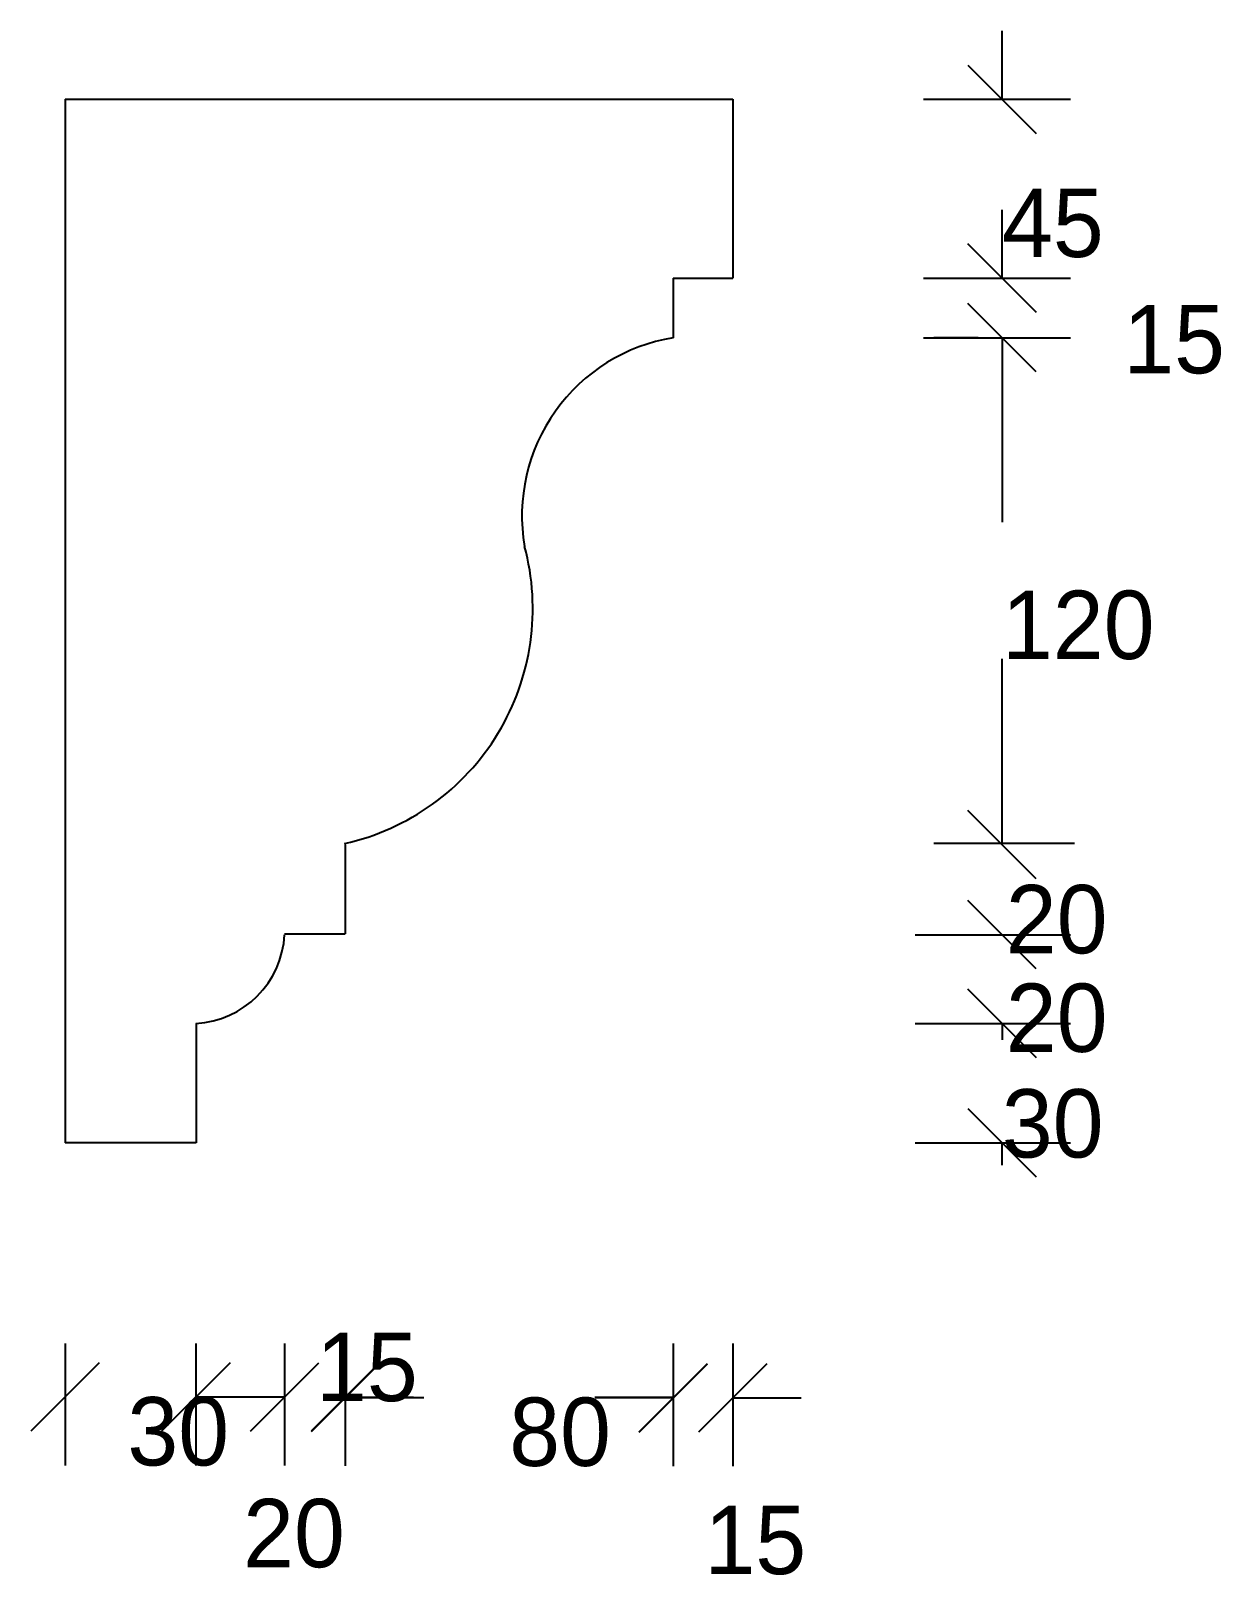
# Model space of a CAD drawing. Header units: metres. Extents: x 330 to 643, y -956 to -550.
import ezdxf

# ---------------------------------------------------------------- set-up
doc = ezdxf.new("R2010")
doc.units = ezdxf.units.M

# ---------------------------------------------------------------- blocks, each defined once
blk = doc.blocks.new('_OBLIQUE')
at = {"color": 0, "linetype": 'BYBLOCK'}
blk.add_line((-0.5, -0.5), (0.5, 0.5), dxfattribs=at)

msp = doc.modelspace()

# ---------------------------------------------------------------- linework, layer by layer
for p, q in [((585.76, -567.78), (585.76, -549.78)), ((339.02, -567.78), (339.02, -842.53)), ((339.02, -567.78), (514.86, -567.78)), ((339.02, -567.78), (514.86, -567.78)), ((514.86, -567.78), (514.86, -614.88)), ((565.09, -567.78), (603.76, -567.78)), ((585.76, -614.88), (585.76, -596.88)), ((499.16, -614.88), (514.86, -614.88)), ((499.16, -614.88), (499.16, -630.58)), ((565.09, -614.88), (603.76, -614.88)), ((565.09, -614.88), (603.76, -614.88)), ((565.09, -630.58), (603.76, -630.58)), ((579.51, -630.58), (567.76, -630.58)), ((585.76, -630.58), (585.76, -679.17)), ((585.76, -763.76), (585.76, -715.17)), ((412.81, -764.03), (412.81, -787.58)), ((604.83, -763.76), (567.76, -763.76)), ((396.83, -787.58), (412.81, -787.58)), ((562.86, -787.79), (603.76, -787.79)), ((373.56, -811.13), (373.56, -842.53)), ((562.86, -811.13), (603.76, -811.13)), ((585.76, -811.13), (585.76, -815.47)), ((373.56, -842.53), (339.02, -842.53)), ((562.86, -842.53), (603.76, -842.53)), ((585.76, -848.41), (585.76, -842.55)), ((339.02, -895.39), (339.02, -927.52)), ((373.46, -895.39), (373.46, -927.52)), ((396.83, -895.39), (396.83, -927.52)), ((412.81, -895.39), (412.81, -927.52)), ((499.16, -895.39), (499.16, -927.75)), ((514.86, -895.39), (514.86, -927.75)), ((396.82, -909.52), (373.46, -909.52)), ((412.81, -909.52), (430.81, -909.52)), ((412.81, -909.65), (433.49, -909.65)), ((499.17, -909.65), (478.49, -909.65)), ((499.16, -909.75), (478.58, -909.75)), ((514.86, -909.75), (532.86, -909.75)), ((412.81, -915.77), (412.81, -927.65)), ((499.17, -915.77), (499.17, -927.65))]:
    msp.add_line(p, q)
for centre, radius, start, end in [((506.84, -677.46), 47.51, 99.3, 189.76), ((398.82, -701.92), 63.37, 282.58, 15.01), ((372.23, -786.54), 24.62, 272.86, 357.09)]:
    msp.add_arc(centre, radius, start, end)

# ---------------------------------------------------------------- block references
at = {"xscale": 18, "yscale": 18, "zscale": 18}
for p, rotation in [((585.76, -567.78), 270), ((585.76, -614.88), 90), ((585.76, -614.88), 270), ((585.76, -630.58), 90), ((585.76, -630.58), 90), ((585.76, -764.03), 90), ((585.76, -787.79), 90), ((585.76, -811.13), 270), ((585.76, -811.13), 90), ((585.76, -842.53), 270), ((339.02, -909.52), 180), ((373.46, -909.52), 180), ((412.81, -909.52), 180), ((412.81, -909.65), 180), ((514.86, -909.75), 180)]:
    msp.add_blockref('_OBLIQUE', p, dxfattribs=dict(at, rotation=rotation))
for p in [(396.83, -909.52), (499.16, -909.75), (499.17, -909.65)]:
    msp.add_blockref('_OBLIQUE', p, dxfattribs=at)

# ---------------------------------------------------------------- texts
at = {"char_height": 18, "attachment_point": 1}
for s, insert in [('\\A1;45', (585.76, -591.33)), ('\\A1;15', (617.69, -621.95)), ('\\A1;120', (585.76, -697.17)), ('\\A1;20', (586.77, -774.67)), ('\\A1;20', (586.77, -800.63)), ('\\A1;30', (585.71, -828.44)), ('\\A1;15', (405.13, -892.58)), ('\\A1;30', (355.44, -909.52)), ('\\A1;80', (455.99, -909.65)), ('\\A1;20', (385.92, -936.33)), ('\\A1;15', (507.4, -938.14))]:
    msp.add_mtext(s, dxfattribs=dict(at, insert=insert))

doc.saveas('drawing.dxf')
